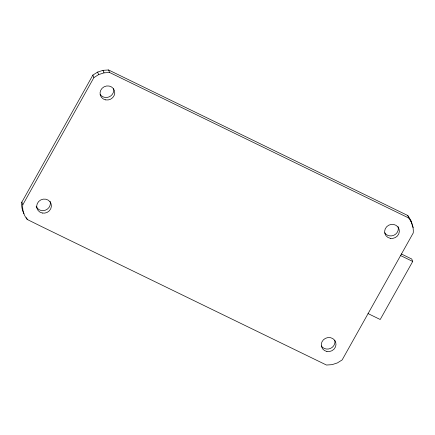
<?xml version="1.0" encoding="UTF-8"?>
<svg xmlns="http://www.w3.org/2000/svg" width="435" height="435" viewBox="0 0 435 435"><rect width="100%" height="100%" fill="white"/><g stroke="black" fill="none" stroke-linecap="round" stroke-linejoin="round"><path stroke-width="0.65" d="M26.513 217.603L27.274 219.49L41.575 226.57L326.467 365.03L332.052 364.66L337.402 362.915L342.155 359.924L413.25 232.942C413.767 226.678 411.472 220.491 407.758 215.51L108.565 69.97L102.981 70.34L97.63 72.085L92.878 75.076L21.75 202.34A21.56 20.336 -22 0 0 23.985 213.677M411.64 222.508L408.775 218.027L109.582 72.487L103.998 72.857L98.647 74.602L93.895 77.593L22.767 204.858A21.56 20.336 -22 0 0 27.274 219.49M401.364 253.98L411.738 259.026L412.717 261.457L380.217 319.502L368.015 313.564M400.51 255.519L412.717 261.457M412.146 225.08L413.168 227.597M407.758 215.51L408.775 218.027M108.565 69.97L109.582 72.487M102.981 70.34L103.998 72.857M97.63 72.085L98.647 74.602M92.878 75.076L93.895 77.593M21.783 202.058L22.799 204.575M410.624 219.99L411.956 224.444M50.101 201.351A7.422 6.998 -22 0 1 45.398 210.187A7.422 6.998 -22 0 1 36.17 206.424M113.611 88.783A7.422 6.998 -22 0 1 109.06 96.913A7.422 6.998 -22 0 1 100.093 94.352M398.052 226.635A7.422 6.998 -22 0 1 393.947 235.226A7.422 6.998 -22 0 1 384.687 232.79M334.847 340.377A7.422 6.998 -22 0 1 330.301 348.506A7.422 6.998 -22 0 1 321.334 345.945M326.897 351.475A7.422 6.998 -22 0 0 335.711 342.307A7.422 6.998 -22 0 0 323.325 339.887A7.422 6.998 -22 0 0 326.897 351.475M390.249 238.32A7.422 6.998 -22 0 0 399.069 229.153A7.422 6.998 -22 0 0 386.677 226.727A7.422 6.998 -22 0 0 390.249 238.32M105.656 99.881A7.422 6.998 -22 0 0 114.476 90.714A7.422 6.998 -22 0 0 102.084 88.294A7.422 6.998 -22 0 0 105.656 99.881M42.298 213.036A7.422 6.998 -22 0 0 51.118 203.868A7.422 6.998 -22 0 0 38.731 201.448A7.422 6.998 -22 0 0 42.298 213.036"/></g></svg>
